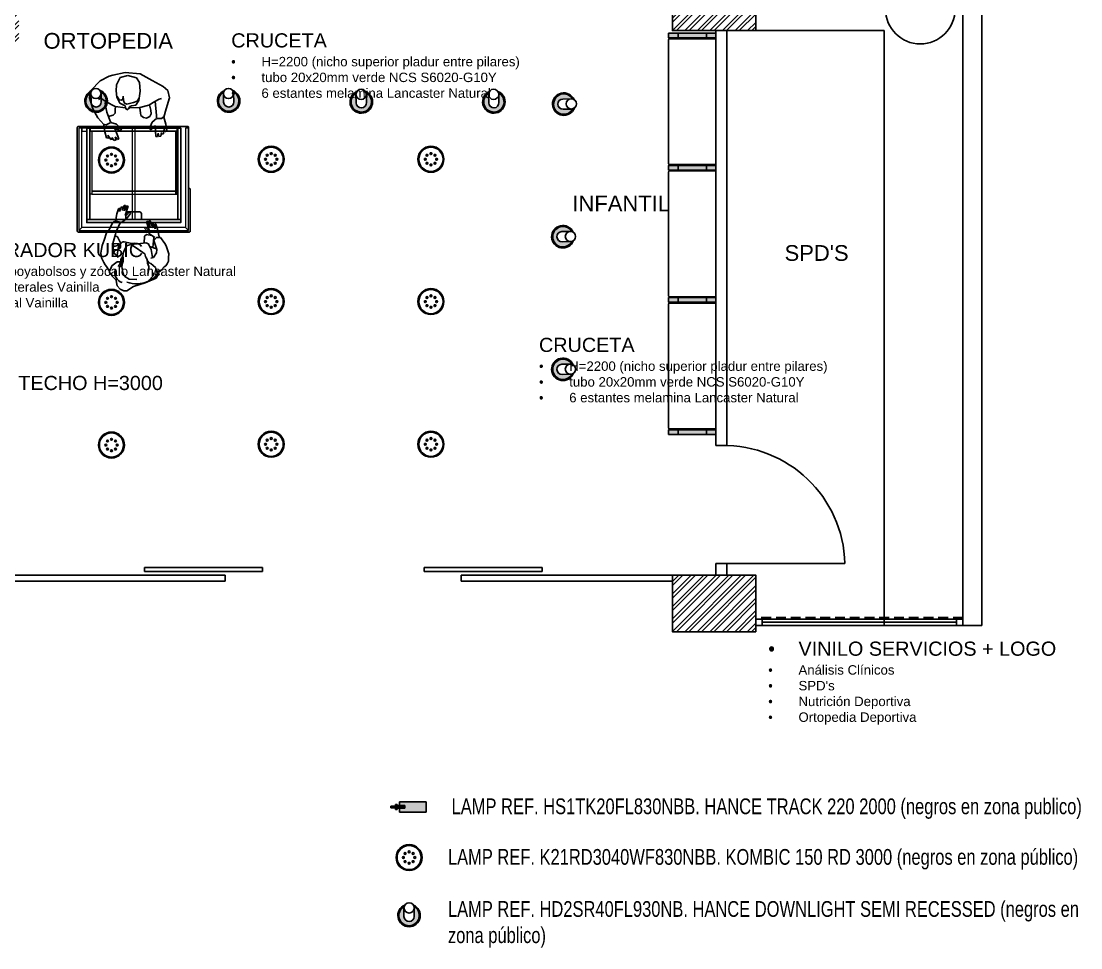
# Model space of a CAD drawing. Extents: x -62916 to 126930, y -44595 to 9525.
# Drawn here: x -16642 to -9907, y -28519 to -22630 of the extents above; entities that cross this region are included whole.
import ezdxf

# ---------------------------------------------------------------- set-up
doc = ezdxf.new("R2010")
doc.units = 0
doc.header["$LTSCALE"] = 1000
doc.header["$MEASUREMENT"] = 0
for name, pattern in [('Discontinua JB', [0.75, 0.5, -0.25]), ('HIDDEN2', [0.1875, 0.125, -0.0625]), ('TRAZOS2', [0.375, 0.25, -0.125])]:
    doc.linetypes.add(name, pattern=pattern)
doc.layers.get('0').update_dxf_attribs({"linetype": 'CONTINUOUS'})
for name, color, linetype in [('A_luminarias tecnicas', 21, 'CONTINUOUS'), ('A_proyección o4', 251, 'CONTINUOUS'), ('ALZADO', 7, 'CONTINUOUS'), ('AREA', 1, 'CONTINUOUS'), ('Arturo', 8, 'CONTINUOUS'), ('CARPINTERIA', 4, 'CONTINUOUS'), ('Clotilde', 8, 'CONTINUOUS'), ('Linea Capa Color 0000 JB', 7, 'CONTINUOUS'), ('Linea Capa Color 0140 Blau Vidre JB', 140, 'CONTINUOUS'), ('MURO', 2, 'CONTINUOUS')]:
    doc.layers.add(name, color=color, linetype=linetype)
doc.layers.add('textos DT ocultar', color=7, linetype='CONTINUOUS', lineweight=13)
doc.styles.add('ARIAL', font='Arial.ttf')
doc.styles.add('STYLE1', font='Arial.ttf', dxfattribs={"width": 0.75})

# ---------------------------------------------------------------- blocks, each defined once
blk = doc.blocks.new('Arturo')
at = {"layer": 'Arturo'}
for p, q in [((-217, 132.7, 0), (-204.2, 135.1, 0)), ((-204.2, 135.1, 0), (-200.7, 114.4, 0)), ((-200.7, 114.4, 0), (-194.6, 136.1, 0)), ((-194.6, 136.1, 0), (-185.2, 135.6, 0)), ((-185.2, 135.6, 0), (-181.5, 65.7, 0)), ((58.5, 154.8, 0), (50.1, 150.3, 0)), ((50.1, 150.3, 0), (75.9, 85.3, 0)), ((73.1, 137.5, 0), (58.5, 154.8, 0)), ((80.2, 161, 0), (67.6, 157.8, 0)), ((67.6, 157.8, 0), (73.1, 137.5, 0)), ((94.1, 141.6, 0), (80.2, 161, 0)), ((101.6, 154.5, 0), (90.3, 152.1, 0)), ((90.3, 152.1, 0), (94.1, 141.6, 0)), ((120, 126.7, 0), (101.6, 154.5, 0)), ((128.7, 143.9, 0), (114.5, 147.1, 0)), ((114.5, 147.1, 0), (120, 126.7, 0)), ((140.3, 105.3, 0), (128.7, 143.9, 0)), ((-253.9, 97, 0), (-242.3, 105.8, 0)), ((-248.5, 57.1, 0), (-253.9, 97, 0)), ((-242.3, 105.8, 0), (-238.8, 85, 0)), ((-238.8, 85, 0), (-233.7, 117.9, 0)), ((-233.7, 117.9, 0), (-222.5, 120.4, 0)), ((-222.5, 120.4, 0), (-221.6, 109.3, 0)), ((-221.6, 109.3, 0), (-217, 132.7, 0)), ((-181.5, 65.7, 0), (-171.5, 74.6, 0)), ((-171.5, 74.6, 0), (-154.6, 92.5, 0)), ((-144.1, 84, 0), (-160.6, 45.4, 0)), ((-154.6, 92.5, 0), (-144.1, 84, 0)), ((40.2, 98.5, 0), (34.2, 86.3, 0)), ((34.2, 86.3, 0), (65.3, 58.2, 0)), ((63.1, 89.2, 0), (40.2, 98.5, 0)), ((75.9, 85.3, 0), (63.1, 89.2, 0)), ((146.5, 60.3, 0), (140.3, 105.3, 0)), ((-251.3, -40.8, 0), (-235.3, 13.6, 0)), ((-235.3, 13.6, 0), (-248.5, 57.1, 0)), ((-237.2, 9, 0), (-220.6, 20.6, 0)), ((-220.6, 20.6, 0), (-193.8, 20.6, 0)), ((-160.6, 45.4, 0), (-189.1, 20.3, 0)), ((-189.1, 20.3, 0), (-188.5, 2.9, 0)), ((-188.5, 2.9, 0), (-180.8, -88.4, 0)), ((-146.4, 7.8, 0), (-155.8, -8.2, 0)), ((-125, 18.2, 0), (-146.4, 7.8, 0)), ((-105.7, 15.7, 0), (-125, 18.2, 0)), ((-88.9, 1.8, 0), (-105.7, 15.7, 0)), ((-82.2, -47.8, 0), (-88.9, 1.8, 0)), ((65.3, 58.2, 0), (101.6, 47.1, 0)), ((86.3, 0.3, 0), (74.1, -13.6, 0)), ((109.4, 6.5, 0), (86.3, 0.3, 0)), ((101.6, 47.1, 0), (108.4, 31, 0)), ((130.2, 60.6, 0), (105.8, 49.3, 0)), ((108.4, 31, 0), (126.8, -20, 0)), ((108.4, 31, 0), (126.8, -20, 0)), ((118.3, 3.5, 0), (109.4, 6.5, 0)), ((150.1, 56.9, 0), (130.2, 60.6, 0)), ((183.6, 17.5, 0), (146.5, 60.3, 0)), ((183.6, 17.5, 0), (216.3, -39.4, 0)), ((-271.4, -110.8, 0), (-251.3, -40.8, 0)), ((-178.2, -87, 0), (-139.8, -62.5, 0)), ((-155.8, -8.2, 0), (-152.9, -31.1, 0)), ((-152.9, -31.1, 0), (-145.1, -65.9, 0)), ((-139.8, -62.5, 0), (-84.1, -47.8, 0)), ((-85.4, -24.2, 0), (-83.3, -47.8, 0)), ((-84.1, -47.8, 0), (-19.9, -46.2, 0)), ((-75.8, -92.6, 0), (-57.7, -63.2, 0)), ((-57.7, -63.2, 0), (-30.5, -58.5, 0)), ((-30.5, -58.5, 0), (-20.4, -55.5, 0)), ((-20.4, -55.5, 0), (-12, -40.1, 0)), ((-12, -40.1, 0), (-1.1, -34.9, 0)), ((-1.1, -34.9, 0), (6.8, -43.3, 0)), ((6.8, -43.3, 0), (10.5, -58.4, 0)), ((9, -46.7, 0), (73.1, -56, 0)), ((10.5, -58.4, 0), (44.3, -75.2, 0)), ((72.6, -36.7, 0), (72.4, -55.9, 0)), ((74.1, -13.6, 0), (72.6, -36.7, 0)), ((130.7, -84.3, 0), (73.1, -56, 0)), ((126.8, -20, 0), (137.8, -73.4, 0)), ((134.8, -58.5, 0), (130.9, -84.4, 0)), ((236.8, -109.3, 0), (216.3, -39.4, 0)), ((-261.6, -157.2, 0), (-271.4, -110.8, 0)), ((-205.4, -101.9, 0), (-221.2, -106.5, 0)), ((-178.2, -87, 0), (-205.4, -101.9, 0)), ((-85.8, -152.2, 0), (-75.8, -92.6, 0)), ((-66.1, -88.5, 0), (-76.6, -105.3, 0)), ((-43.4, -80.4, 0), (-66.1, -88.5, 0)), ((-17.8, -74, 0), (-43.4, -80.4, 0)), ((-0.1, -70.4, 0), (-17.8, -74, 0)), ((13.7, -76, 0), (-0.1, -70.4, 0)), ((20.6, -93.8, 0), (13.7, -76, 0)), ((22.2, -120.2, 0), (20.6, -93.8, 0)), ((24.8, -102, 0), (22.2, -120.2, 0)), ((33.2, -94.6, 0), (24.8, -102, 0)), ((47.2, -97, 0), (33.2, -94.6, 0)), ((44.3, -75.2, 0), (62, -113.7, 0)), ((60.3, -117.6, 0), (47.2, -97, 0)), ((62, -113.7, 0), (67.4, -155.2, 0)), ((130.7, -84.3, 0), (165.5, -107.5, 0)), ((137.8, -73.4, 0), (132.2, -85, 0)), ((165.5, -107.5, 0), (179, -100.4, 0)), ((227.3, -155.8, 0), (236.8, -109.3, 0)), ((-232.4, -182.8, 0), (-261.6, -157.2, 0)), ((-160.7, -220.3, 0), (-232.4, -182.8, 0)), ((-81.7, -206.7, 0), (-85.8, -152.2, 0)), ((65.1, -193, 0), (41.1, -238.5, 0)), ((67.4, -155.2, 0), (65.1, -193, 0)), ((227.3, -155.8, 0), (169.5, -218.7, 0)), ((-85.5, -263.5, 0), (-160.7, -220.3, 0)), ((11.1, -270.1, 0), (-85.5, -263.5, 0)), ((-63, -237.9, 0), (-81.7, -206.7, 0)), ((-6.6, -252.6, 0), (-63, -237.9, 0)), ((41.1, -238.5, 0), (-6.6, -252.6, 0)), ((88.5, -254.5, 0), (11.1, -270.1, 0)), ((112.6, -248.9, 0), (88.5, -254.5, 0)), ((169.5, -218.7, 0), (112.6, -248.9, 0))]:
    blk.add_line(p, q, dxfattribs=at)
blk = doc.blocks.new('Clotilde')
at = {"layer": 'Clotilde'}
for p, q in [((-113.8, 100.1, 0), (-105, 147.6, 0)), ((-105, 147.6, 0), (-94.8, 179.5, 0)), ((-94.8, 179.5, 0), (-86.7, 183, 0)), ((-89, 162, 0), (-75.1, 192.3, 0)), ((-86.7, 183, 0), (-89, 162, 0)), ((-75.1, 192.3, 0), (-67, 191.3, 0)), ((-69.2, 168.5, 0), (-58.4, 201.7, 0)), ((-67, 191.3, 0), (-69.2, 168.5, 0)), ((-58.4, 201.7, 0), (-49.6, 200.3, 0)), ((-49.6, 200.3, 0), (-57.2, 167.5, 0)), ((-57.2, 167.5, 0), (-43, 199, 0)), ((-34.1, 195.9, 0), (-53.7, 136.8, 0)), ((-53.7, 136.8, 0), (-41.6, 142.6, 0)), ((-18.1, 149.2, 0), (-44.5, 116.6, 0)), ((-43, 199, 0), (-34.1, 195.9, 0)), ((-41.6, 142.6, 0), (-25.9, 160.3, 0)), ((-25.9, 160.3, 0), (-18.1, 149.2, 0)), ((-159.4, 40.5, 0), (-131.5, 93, 0)), ((-131.5, 93, 0), (-125.1, 99.5, 0)), ((-125.1, 99.5, 0), (-107.2, 100.5, 0)), ((-81.6, 94.8, 0), (-109.9, 36, 0)), ((-107.2, 100.5, 0), (-81.6, 94.8, 0)), ((-44.5, 116.6, 0), (-73.3, 95.2, 0)), ((91.2, 100.4), (82.3, 97.2)), ((82.3, 97.2), (102.4, 38.3)), ((105.7, 64.3), (91.2, 100.4)), ((106.5, 103.2), (97.7, 101.7)), ((97.7, 101.7), (105.7, 64.3)), ((124, 59.4), (106.5, 103.2)), ((123.3, 93.9), (115.2, 92.9)), ((115.2, 92.9), (124, 59.4)), ((138.9, 51.9), (123.3, 93.9)), ((143.1, 81.3), (135, 84.7)), ((135, 84.7), (138.9, 51.9)), ((153.5, 49.5), (143.1, 81.3)), ((-186.7, -19.6, 0), (-171, 27.7, 0)), ((-171, 27.7, 0), (-159.4, 40.5, 0)), ((-113.4, 18.4, 0), (-131.2, -40.6, 0)), ((-116.7, 9, 0), (-102, 1.3, 0)), ((-115.6, 8.4, 0), (-102, 1.3, 0)), ((-109.9, 36, 0), (-113.4, 18.4, 0)), ((-102, 1.3, 0), (-81.2, -40.9, 0)), ((68.1, -38.1, 0), (70, 5.9, 0)), ((68.1, -38.1, 0), (70, 5.9, 0)), ((70, 5.9, 0), (82, 17.7, 0)), ((70, 5.9, 0), (82, 17.7, 0)), ((75.9, 63.8), (70.5, 56)), ((70.5, 56), (101.1, 21.3)), ((92.9, 46.9), (75.9, 63.8)), ((82, 17.7, 0), (116.9, 9.9, 0)), ((82, 17.7, 0), (116.9, 9.9, 0)), ((102.4, 38.3), (92.9, 46.9)), ((101.1, 21.3), (135.9, -3)), ((116.9, 9.9, 0), (128.7, -2.1, 0)), ((116.9, 9.9, 0), (128.7, -2.1, 0)), ((162.8, 2.1), (153.5, 49.5)), ((-199.4, -52.4, 0), (-202.5, -76.2, 0)), ((-199.4, -52.4, 0), (-186.7, -19.6, 0)), ((-131.2, -40.6, 0), (-130, -72.4, 0)), ((-124.6, -60.2, 0), (-130.6, -38.6, 0)), ((-130.4, -61.8, 0), (-86.5, -49.7, 0)), ((-98.1, -68.6, 0), (-80.6, -40.1, 0)), ((-59.8, -30.9, 0), (8.7, -44.3, 0)), ((-58.4, -86.2, 0), (-43.8, -56, 0)), ((-43.8, -56, 0), (-17, -47.5, 0)), ((-17, -47.5, 0), (10.5, -64.6, 0)), ((-13.1, -39.8, 0), (9, -38.1, 0)), ((8.7, -44.3, 0), (78.2, -37.1, 0)), ((9, -38.1, 0), (32.6, -41.8, 0)), ((10.5, -64.6, 0), (60.1, -97.7, 0)), ((98.1, -48.1, 0), (113, -78, 0)), ((103.4, -58.6, 0), (146.7, -73.4, 0)), ((103.4, -58.6, 0), (122.6, -65.2, 0)), ((128.7, -2.1, 0), (122.6, -65.2, 0)), ((128.7, -2.1, 0), (122.6, -65.2, 0)), ((130.4, -21.8, 0), (146.3, -2.9, 0)), ((148.2, -78.7, 0), (130.4, -21.8, 0)), ((146.3, -2.9, 0), (172.2, -1.9, 0)), ((172.2, -1.9, 0), (199.3, -40.2, 0)), ((199.3, -40.2, 0), (207.3, -55.5, 0)), ((207.3, -55.5, 0), (225.1, -106.4, 0)), ((-206.9, -101.1, 0), (-202.5, -76.2, 0)), ((-203.2, -130.8, 0), (-206.9, -101.1, 0)), ((-188.6, -162.3, 0), (-203.2, -130.8, 0)), ((-130, -72.4, 0), (-132.8, -94.3, 0)), ((-132.8, -94.3, 0), (-103.7, -118.9, 0)), ((-122.9, -91.2, 0), (-131.5, -86.4, 0)), ((-130, -72.4, 0), (-130, -72.4, 0)), ((-130, -72.4, 0), (-130, -72.4, 0)), ((-124.3, -101.7, 0), (-122.9, -91.2, 0)), ((-122.9, -91.2, 0), (-116.5, -85.4, 0)), ((-116.5, -85.4, 0), (-101.3, -79.9, 0)), ((-116.5, -85.4, 0), (-101.3, -79.9, 0)), ((-103.7, -118.9, 0), (-98.1, -68.6, 0)), ((-103.7, -118.9, 0), (-97.4, -130.3, 0)), ((-82.7, -157.4, 0), (-78.2, -134.7, 0)), ((-78.2, -134.7, 0), (-71.8, -130.5, 0)), ((-74.5, -151.6, 0), (-71.8, -130.5, 0)), ((-71.8, -130.5, 0), (-66.8, -116.7, 0)), ((-67.2, -125.5, 0), (-66.8, -116.7, 0)), ((-64.7, -130, 0), (-67.2, -125.5, 0)), ((-66.8, -116.7, 0), (-63.2, -96.6, 0)), ((-65.7, -152, 0), (-64.7, -130, 0)), ((-63.2, -96.6, 0), (-58.4, -86.2, 0)), ((60.1, -97.7, 0), (73, -105.3, 0)), ((73, -105.3, 0), (76.6, -123.1, 0)), ((80.4, -132.1, 0), (76.6, -123.1, 0)), ((87.2, -142.1, 0), (80.4, -132.1, 0)), ((110.5, -133.4, 0), (128.3, -129, 0)), ((113, -78, 0), (121.2, -130.4, 0)), ((128.3, -129, 0), (147.3, -99.8, 0)), ((147.3, -99.8, 0), (148.2, -78.7, 0)), ((221.7, -153.2, 0), (222.6, -129.7, 0)), ((222.6, -128.8, 0), (225.1, -106.4, 0)), ((-180.7, -175.7, 0), (-188.6, -162.3, 0)), ((-170.5, -186.9, 0), (-180.7, -175.7, 0)), ((-157.4, -210.4, 0), (-170.5, -186.9, 0)), ((-155.2, -220.2, 0), (-140.5, -188.3, 0)), ((-140.5, -188.3, 0), (-137.6, -181.4, 0)), ((-137.6, -181.4, 0), (-103.8, -156.4, 0)), ((-103.8, -156.4, 0), (-82.7, -157.4, 0)), ((-96.3, -185.9, 0), (-91.5, -177.3, 0)), ((-91.5, -177.3, 0), (-73.6, -144.3, 0)), ((-83.3, -190.8, 0), (-74.5, -151.6, 0)), ((-74.3, -186.8, 0), (-70.7, -165, 0)), ((-67.2, -224.2, 0), (-74.3, -186.8, 0)), ((-70.7, -165, 0), (-65.7, -152, 0)), ((89.7, -165.1, 0), (87.2, -142.1, 0)), ((102.9, -165.7, 0), (87.9, -149.1, 0)), ((89.7, -165.1, 0), (98.4, -185.8, 0)), ((97.9, -199, 0), (91.8, -235.7, 0)), ((98.4, -185.8, 0), (97.9, -199, 0)), ((102.9, -165.7, 0), (109.8, -167.8, 0)), ((139.5, -193.8, 0), (109.8, -167.8, 0)), ((139.5, -193.8, 0), (141.8, -201, 0)), ((141.8, -201, 0), (153.6, -234.1, 0)), ((196.1, -189.3, 0), (175.8, -209.9, 0)), ((205.6, -182.4, 0), (196.1, -189.3, 0)), ((215.1, -170.7, 0), (205.6, -182.4, 0)), ((221.7, -153.2, 0), (215.1, -170.7, 0)), ((-153.3, -216.8, 0), (-157.4, -210.4, 0)), ((-136, -245.8, 0), (-155.2, -220.2, 0)), ((-135.3, -248.8, 0), (-136, -245.8, 0)), ((-109.6, -273.5, 0), (-135.3, -248.8, 0)), ((-111.1, -264.2, 0), (-103.6, -308.9, 0)), ((-61.1, -244.7, 0), (-67.2, -224.2, 0)), ((-55.1, -249.4, 0), (-61.1, -244.7, 0)), ((-26.8, -266.5, 0), (-55.1, -249.4, 0)), ((21.6, -268.7, 0), (-26.8, -266.5, 0)), ((73.5, -290.4, 0), (143.5, -261, 0)), ((128.5, -241.8, 0), (91.5, -282.4, 0)), ((99.8, -274, 0), (132.2, -257.8, 0)), ((124.8, -226.6, 0), (128.5, -241.8, 0)), ((132.2, -257.8, 0), (153.6, -234.1, 0)), ((158.9, -233.5, 0), (143.5, -261, 0)), ((175.8, -209.9, 0), (147.7, -217.5, 0)), ((159.3, -224.7, 0), (158.9, -233.5, 0)), ((175.8, -209.9, 0), (159.3, -224.7, 0)), ((-85.2, -330, 0), (-103.6, -308.9, 0)), ((-61, -341.7, 0), (-85.2, -330, 0)), ((-0.7, -313.5, 0), (-41.6, -340.8, 0)), ((73.5, -290.4, 0), (-0.7, -313.5, 0)), ((-41.6, -340.8, 0), (-61, -341.7, 0))]:
    blk.add_line(p, q, dxfattribs=at)
for centre, radius, start, end in [((-63.6, -50.5, 0), 20, 78.95661, 148.47676), ((80.2, -57, 0), 20, 26.37875, 95.8989), ((-50.1, -224.2, 0), 68.8, 165.47882, 250.62599), ((19.8, -104.3, 0), 192, 251.02637, 291.91822)]:
    blk.add_arc(centre, radius, start, end, dxfattribs=at)
blk = doc.blocks.new('Mostrador Kubic Mòdul Info Opción 1 Planta')
at = {"color": 7}
for points in [[(598, 600), (0, 600), (0, 581), (598, 581)], [(0, 0), (598, 0), (598, 600), (0, 600)], [(19, 581), (0, 581), (0, 0), (19, 0)], [(598, 581), (579, 581), (579, 0), (598, 0)], [(576, 19), (22, 19), (22, 0), (576, 0)]]:
    blk.add_lwpolyline(points, close=True, dxfattribs=at)
blk.add_lwpolyline([(269, 531), (329, 531, 0.414214), (349, 551), (349, 581), (249, 581), (249, 551, 0.414214)], format="xyb", close=True, dxfattribs=at)
at = {"color": 7, "linetype": 'Discontinua JB', "lineweight": 13, "ltscale": 10}
blk.add_lwpolyline([(289.5, 581), (289.5, 0), (308.5, 0), (308.5, 581)], close=True, dxfattribs=at)
at = {"color": 8, "lineweight": 13, "ltscale": 10}
for points in [[(22, 19), (32, 19), (32, 419), (22, 419)], [(576, 19), (566, 19), (566, 419), (576, 419)]]:
    blk.add_lwpolyline(points, close=True, dxfattribs=at)
at = {"color": 7, "lineweight": 13, "ltscale": 10}
for points in [[(32, 400), (566, 400), (566, 419), (32, 419)], [(32, 19), (566, 19), (566, 400), (32, 400)]]:
    blk.add_lwpolyline(points, close=True, dxfattribs=at)
blk = doc.blocks.new('Lamp Mini Kombic')
at = {"layer": 'A_luminarias tecnicas'}
for centre, radius in [((0, 0), 0.0825), ((0, 0), 0.0767), ((-0.0362, 0), 0.00584), ((-0.0256, 0.0256), 0.00584), ((0, 0.0362), 0.00584), ((0.0256, 0.0256), 0.00584), ((0.0362, 0), 0.00584), ((-0.0256, -0.0256), 0.00584), ((0, -0.0362), 0.00584), ((0.0256, -0.0256), 0.00584)]:
    blk.add_circle(centre, radius, dxfattribs=at)
blk = doc.blocks.new('Hance semirec')
at = {"layer": 'A_luminarias tecnicas', "true_color": 0x007fff, "transparency": 33554534}
h = blk.add_hatch(color=150, dxfattribs=at)
h.dxf.hatch_style = 1
h.paths.add_polyline_path([(-0.0325, 0), (-0.0325, 0.0536, -0.069166), (-0.0313, 0.0625, 3.887654), (0.0313, 0.0625, -0.069166), (0.0325, 0.0536), (0.0325, 0, -1)])
at = {"layer": 'A_luminarias tecnicas'}
for p, q in [((-0.0325, 0), (-0.0325, 0.0536)), ((0.0325, 0), (0.0325, 0.0536))]:
    blk.add_line(p, q, dxfattribs=at)
blk.add_circle((0, 0.0536), 0.0325, dxfattribs=at)
for centre, radius, start, end in [((0, 0.0057), 0.0715, 112.00723, 67.99277), ((0, 0.0057), 0.0648, 118.85033, 61.14967), ((0, 0), 0.0325, 180, 0)]:
    blk.add_arc(centre, radius, start, end, dxfattribs=at)
blk = doc.blocks.new('Hance track')
at = {"layer": 'A_luminarias tecnicas'}
h = blk.add_hatch(color=256, dxfattribs=at)
h.dxf.hatch_style = 1
h.paths.add_polyline_path([(0.0325, 0.17), (0.0085, 0.17), (0.0085, 0.1362), (-0.0085, 0.1362), (-0.0085, 0.17), (-0.0325, 0.17), (-0.0325, 0), (0.0325, 0)])
for p, q in [((-0.0061, 0.225), (-0.0061, 0.1951)), ((-0.0061, 0.225), (0.0061, 0.225)), ((0.0061, 0.225), (0.0061, 0.1951)), ((-0.0085, 0.17), (-0.0325, 0.17)), ((-0.0325, 0.17), (-0.0325, 0)), ((-0.0166, 0.1951), (0.0166, 0.1951)), ((-0.0166, 0.1841), (-0.0166, 0.1951)), ((-0.0166, 0.1841), (0.0166, 0.1841)), ((-0.0085, 0.1841), (-0.0085, 0.1362)), ((-0.0085, 0.1362), (0.0085, 0.1362)), ((-0.0061, 0.1841), (-0.0061, 0.1362)), ((0.0061, 0.1841), (0.0061, 0.1362)), ((0.0085, 0.1841), (0.0085, 0.1362)), ((0.0325, 0.17), (0.0085, 0.17)), ((0.0166, 0.1841), (0.0166, 0.1951)), ((0.0325, 0.17), (0.0325, 0)), ((0.0325, 0), (-0.0325, 0))]:
    blk.add_line(p, q, dxfattribs=at)

msp = doc.modelspace()

# ---------------------------------------------------------------- hatches: boundary and pattern name
at = {"layer": 'ALZADO', "ltscale": 0.5}
h = msp.add_hatch(dxfattribs=at)
h.set_pattern_fill('ANSI32', color=256, scale=150)
h.set_pattern_definition([(45, (0, -25938.553), (-39.77476, 39.77476), []), (45, (26.517, -25938.553), (-39.77476, 39.77476), [])])
h.paths.add_polyline_path([(-21096.7, -22320.4), (-21666.7, -22320.4), (-21666.7, -22720.4), (-21096.7, -22720.4)])
h.paths.add_polyline_path([(-21666.7, -22320.4), (-22066.7, -22320.4), (-22066.7, -22720.4), (-21666.7, -22720.4)])
h.paths.add_polyline_path([(-24426.7, -22320.4), (-24776.7, -22320.4), (-24776.7, -22670.4), (-24426.7, -22670.4)])
h.paths.add_polyline_path([(-16686.3, -22270.4), (-17216.3, -22270.4), (-17216.3, -22690.4), (-16686.3, -22690.4)], flags=0)
h.paths.add_polyline_path([(-16656.7, -21970.4), (-17236.7, -21970.4), (-17236.7, -22770.4), (-16656.7, -22770.4)])
h.paths.add_polyline_path([(-16686.3, -22270.4), (-16686.3, -22690.4), (-17216.3, -22690.4), (-17216.3, -22270.4)], flags=16)
h.paths.add_polyline_path([(-11946.7, -19150.4), (-12476.7, -19150.4), (-12476.7, -19570.4), (-11946.7, -19570.4)])
h.paths.add_polyline_path([(-11972.7, -22270.4), (-12502.7, -22270.4), (-12502.7, -22690.4), (-11972.7, -22690.4)])
h.paths.add_polyline_path([(-22246.7, -19000.4), (-22746.7, -19000.4), (-22746.7, -19400.4), (-22246.7, -19400.4)])
h.paths.add_polyline_path([(-24376.7, -26210.4), (-24826.7, -26210.4), (-24826.7, -26560.4), (-24376.7, -26560.4)])
h.paths.add_polyline_path([(-21666.7, -26210.4), (-22116.7, -26210.4), (-22116.7, -26560.4), (-21666.7, -26560.4)])
h.paths.add_polyline_path([(-16716.7, -26150.4), (-17246.7, -26150.4), (-17246.7, -26510.4), (-16716.7, -26510.4)])
h.paths.add_polyline_path([(-11972.7, -26150.4), (-12502.7, -26150.4), (-12502.7, -26510.4), (-11972.7, -26510.4)])
h.paths.add_polyline_path([(-28426.7, -26210.4), (-28776.7, -26210.4), (-28776.7, -26560.4), (-28426.7, -26560.4)])
h.paths.add_polyline_path([(-27746.7, -22320.4), (-28096.7, -22320.4), (-28096.7, -22670.4), (-27746.7, -22670.4)])
h.paths.add_polyline_path([(-27146.7, -19000.4), (-27496.7, -19000.4), (-27496.7, -19350.4), (-27146.7, -19350.4)])
h.paths.add_polyline_path([(-16656.7, -19200.4), (-17406.7, -19200.4), (-17406.7, -19416.5), (-16656.7, -19416.5), (-16656.7, -19370.4)])
at = {"layer": 'Linea Capa Color 0000 JB', "ltscale": 10}
h = msp.add_hatch(color=256, dxfattribs=at)
h.set_gradient(color1=(214, 214, 214), color2=(214, 214, 214), tint=1)
h.paths.add_polyline_path([(-12526.7, -22706.9), (-12526.7, -22736.9), (-12226.7, -22736.9), (-12226.7, -22706.9)])
h.paths.add_polyline_path([(-12526.7, -23576.9), (-12526.7, -23546.9), (-12226.7, -23546.9), (-12226.7, -23576.9)])
h = msp.add_hatch(color=256, dxfattribs=at)
h.set_gradient(color1=(214, 214, 214), color2=(214, 214, 214), tint=1)
h.paths.add_polyline_path([(-12526.7, -23546.9), (-12526.7, -23576.9), (-12226.7, -23576.9), (-12226.7, -23546.9)])
h.paths.add_polyline_path([(-12526.7, -24416.9), (-12526.7, -24386.9), (-12226.7, -24386.9), (-12226.7, -24416.9)])
h = msp.add_hatch(color=256, dxfattribs=at)
h.set_gradient(color1=(214, 214, 214), color2=(214, 214, 214), tint=1)
h.paths.add_polyline_path([(-12526.7, -24386.9), (-12526.7, -24416.9), (-12226.7, -24416.9), (-12226.7, -24386.9)])
h.paths.add_polyline_path([(-12526.7, -25256.8), (-12526.7, -25226.8), (-12226.7, -25226.8), (-12226.7, -25256.8)])

# ---------------------------------------------------------------- linework, layer by layer
at = {"color": 8, "linetype": 'TRAZOS2'}
for p, q in [((-15627.9, -23310.2), (-16225.9, -23310.3)), ((-16225.9, -23310.3), (-16225.9, -23910.3)), ((-15627.9, -23910.2), (-15627.9, -23310.2)), ((-16225.9, -23910.3), (-15627.9, -23910.2))]:
    msp.add_line(p, q, dxfattribs=at)
at = {"color": 8}
for points in [[(-15577.9, -23686.2, 0.414214), (-15567.9, -23696.2), (-15567.9, -23965.2, -0.414214), (-15572.9, -23970.2), (-16280.9, -23970.3, -0.414214), (-16285.9, -23965.3), (-16285.9, -23305.3, -0.414214), (-16280.9, -23300.3), (-15582.9, -23300.2, -0.414214), (-15577.9, -23305.2)], [(-15896.9, -23841.2), (-15956.9, -23841.2, 0.414214), (-15976.9, -23861.2), (-15976.9, -23891.2), (-15876.9, -23891.2), (-15876.9, -23861.2, 0.414214)]]:
    msp.add_lwpolyline(points, format="xyb", close=True, dxfattribs=at)
at = {"color": 8, "linetype": 'Discontinua JB', "lineweight": 13, "ltscale": 10}
for points in [[(-16275.9, -23960.3), (-16256.9, -23941.3), (-16256.9, -23310.3), (-16275.9, -23310.3)], [(-16256.9, -23329.3), (-16225.9, -23329.3), (-16225.9, -23310.3), (-16256.9, -23310.3)], [(-15917.4, -23891.2), (-15917.4, -23310.2), (-15936.4, -23310.2), (-15936.4, -23891.2)], [(-15596.9, -23941.2), (-15577.9, -23960.2), (-15577.9, -23310.2), (-15596.9, -23310.2)], [(-16275.9, -23960.3), (-15577.9, -23960.2), (-15596.9, -23941.2), (-16256.9, -23941.3)]]:
    msp.add_lwpolyline(points, close=True, dxfattribs=at)
at = {"color": 8}
for points in [[(-15627.9, -23310.2), (-16225.9, -23310.3), (-16225.9, -23910.3), (-15627.9, -23910.2)], [(-16225.9, -23891.3), (-16206.9, -23891.3), (-16206.9, -23310.3), (-16225.9, -23310.3)], [(-16203.9, -23329.3), (-15649.9, -23329.2), (-15649.9, -23310.2), (-16203.9, -23310.3)], [(-15646.9, -23891.2), (-15627.9, -23891.2), (-15627.9, -23310.2), (-15646.9, -23310.2)], [(-16225.9, -23910.3), (-15627.9, -23910.2), (-15627.9, -23891.2), (-16225.9, -23891.3)]]:
    msp.add_lwpolyline(points, close=True, dxfattribs=at)
at = {"linetype": 'TRAZOS2'}
msp.add_lwpolyline([(-15627.9, -23310.2), (-16225.9, -23310.3), (-16225.9, -23910.3), (-15627.9, -23910.2)], close=True, dxfattribs=at)
at = {"color": 8, "lineweight": 13, "ltscale": 10}
for points in [[(-16203.9, -23329.3), (-16193.9, -23329.3), (-16193.9, -23729.3), (-16203.9, -23729.3)], [(-15659.9, -23329.2), (-16193.9, -23329.3), (-16193.9, -23710.3), (-15659.9, -23710.2)]]:
    msp.add_lwpolyline(points, close=True, dxfattribs=at)
at = {"layer": 'ALZADO', "color": 8, "ltscale": 0.5}
for p, q in [((-11972.7, -22690.4), (-11156.7, -22690.4)), ((-11156.7, -22690.4), (-11156.7, -26470.4))]:
    msp.add_line(p, q, dxfattribs=at)
msp.add_circle((-10926.9, -22553.9), 220.8, dxfattribs=at)
at = {"layer": 'CARPINTERIA'}
for p, q in [((-12226.7, -25327.8), (-12156.7, -25327.8)), ((-12226.7, -26077.8), (-12156.7, -26077.8)), ((-12156.7, -26077.8), (-11406.7, -26077.8)), ((-15345.2, -26150.1), (-16687.7, -26150.1)), ((-15345.2, -26190.1), (-16687.7, -26190.1)), ((-12502.7, -26150.1), (-13845.2, -26150.1)), ((-12502.7, -26190.1), (-13845.2, -26190.1))]:
    msp.add_line(p, q, dxfattribs=at)
at = {"layer": 'CARPINTERIA', "color": 5, "linetype": 'HIDDEN2', "ltscale": 0.5}
msp.add_line((-10656.7, -26420.4), (-11972.7, -26420.4), dxfattribs=at)
at = {"layer": 'CARPINTERIA', "ltscale": 0.5}
for p, q in [((-11972.7, -26430.4), (-10696.7, -26430.4)), ((-11972.7, -26470.4), (-10696.7, -26470.4))]:
    msp.add_line(p, q, dxfattribs=at)
for points in [[(-11972.7, -26470.4), (-11932.7, -26470.4), (-11932.7, -26430.4), (-11972.7, -26430.4)], [(-10696.7, -26470.4), (-10656.7, -26470.4), (-10656.7, -26430.4), (-10696.7, -26430.4)]]:
    msp.add_lwpolyline(points, close=True, dxfattribs=at)
at = {"layer": 'CARPINTERIA', "color": 71, "ltscale": 0.5, "const_width": 10}
msp.add_lwpolyline([(-11932.7, -26450.4), (-10696.7, -26450.4)], dxfattribs=at)
at = {"layer": 'CARPINTERIA'}
msp.add_arc((-12174.2, -26095.3), 767.7, 1.30619, 91.30619, dxfattribs=at)
at = {"layer": 'Linea Capa Color 0000 JB', "linetype": 'Discontinua JB', "ltscale": 3}
for points in [[(-12526.7, -22706.9), (-12526.7, -22736.9), (-12466.7, -22736.9), (-12466.7, -22706.9)], [(-12286.7, -22706.9), (-12286.7, -22736.9), (-12226.7, -22736.9), (-12226.7, -22706.9)], [(-12526.7, -23546.9), (-12526.7, -23576.9), (-12466.7, -23576.9), (-12466.7, -23546.9)], [(-12526.7, -23576.9), (-12526.7, -23546.9), (-12466.7, -23546.9), (-12466.7, -23576.9)], [(-12286.7, -23546.9), (-12286.7, -23576.9), (-12226.7, -23576.9), (-12226.7, -23546.9)], [(-12286.7, -23576.9), (-12286.7, -23546.9), (-12226.7, -23546.9), (-12226.7, -23576.9)], [(-12526.7, -24386.9), (-12526.7, -24416.9), (-12466.7, -24416.9), (-12466.7, -24386.9)], [(-12526.7, -24416.9), (-12526.7, -24386.9), (-12466.7, -24386.9), (-12466.7, -24416.9)], [(-12286.7, -24386.9), (-12286.7, -24416.9), (-12226.7, -24416.9), (-12226.7, -24386.9)], [(-12286.7, -24416.9), (-12286.7, -24386.9), (-12226.7, -24386.9), (-12226.7, -24416.9)], [(-12526.7, -25256.8), (-12526.7, -25226.8), (-12466.7, -25226.8), (-12466.7, -25256.8)], [(-12286.7, -25256.8), (-12286.7, -25226.8), (-12226.7, -25226.8), (-12226.7, -25256.8)]]:
    msp.add_lwpolyline(points, close=True, dxfattribs=at)
at = {"layer": 'Linea Capa Color 0000 JB', "ltscale": 10}
for points in [[(-12526.7, -22706.9), (-12526.7, -22736.9), (-12226.7, -22736.9), (-12226.7, -22706.9)], [(-12526.7, -23546.9), (-12526.7, -23576.9), (-12226.7, -23576.9), (-12226.7, -23546.9)], [(-12526.7, -23576.9), (-12526.7, -23546.9), (-12226.7, -23546.9), (-12226.7, -23576.9)], [(-12526.7, -24386.9), (-12526.7, -24416.9), (-12226.7, -24416.9), (-12226.7, -24386.9)], [(-12526.7, -24416.9), (-12526.7, -24386.9), (-12226.7, -24386.9), (-12226.7, -24416.9)], [(-12526.7, -25256.8), (-12526.7, -25226.8), (-12226.7, -25226.8), (-12226.7, -25256.8)]]:
    msp.add_lwpolyline(points, close=True, dxfattribs=at)
at = {"layer": 'Linea Capa Color 0140 Blau Vidre JB', "ltscale": 10}
for points in [[(-12526.7, -22746.9), (-12526.7, -23536.9, 0.414214), (-12521.7, -23541.9), (-12226.7, -23541.9), (-12226.7, -22741.9), (-12521.7, -22741.9, 0.414214)], [(-12526.7, -23586.9), (-12526.7, -24376.9, 0.414214), (-12521.7, -24381.9), (-12226.7, -24381.9), (-12226.7, -23581.9), (-12521.7, -23581.9, 0.414214)], [(-12526.7, -24426.8), (-12526.7, -25216.8, 0.414214), (-12521.7, -25221.8), (-12226.7, -25221.8), (-12226.7, -24421.8), (-12521.7, -24421.8, 0.414214)]]:
    msp.add_lwpolyline(points, format="xyb", close=True, dxfattribs=at)
at = {"layer": 'MURO', "ltscale": 0.5}
for p, q in [((-10536.7, -17880.4), (-10536.7, -26470.4)), ((-10656.7, -18000.4), (-10656.7, -26470.4)), ((-12226.7, -22690.4), (-12226.7, -25327.8)), ((-12156.7, -22690.4), (-12156.7, -25327.8)), ((-12226.7, -26077.8), (-12226.7, -26150.4)), ((-12156.7, -26077.8), (-12156.7, -26150.4)), ((-10656.7, -26470.4), (-10536.7, -26470.4))]:
    msp.add_line(p, q, dxfattribs=at)
at = {"layer": 'MURO', "color": 4}
for p, q in [((-15859.5, -26127.1), (-15859.5, -26102.1)), ((-15859.5, -26102.1), (-15109.5, -26102.1)), ((-15109.5, -26127.1), (-15859.5, -26127.1)), ((-15109.5, -26102.1), (-15109.5, -26127.1)), ((-13330.8, -26102.1), (-14080.8, -26102.1)), ((-14080.8, -26102.1), (-14080.8, -26127.1)), ((-14080.8, -26127.1), (-13330.8, -26127.1)), ((-13330.8, -26127.1), (-13330.8, -26102.1)), ((-15345.2, -26150.1), (-15345.2, -26190.1)), ((-15345.2, -26150.1), (-15345.2, -26190.1)), ((-13845.2, -26150.1), (-13845.2, -26190.1))]:
    msp.add_line(p, q, dxfattribs=at)
at = {"layer": 'MURO', "ltscale": 0.5}
for points in [[(-12502.7, -22270.4), (-11972.7, -22270.4), (-11972.7, -22690.4), (-12502.7, -22690.4)], [(-12502.7, -26150.4), (-11972.7, -26150.4), (-11972.7, -26510.4), (-12502.7, -26510.4)]]:
    msp.add_lwpolyline(points, close=True, dxfattribs=at)

# ---------------------------------------------------------------- block references
at = {"color": 7, "lineweight": 13, "ltscale": 10}
for name, p, rotation in [('Arturo', (-15971.4, -23227.6), 180.0063684075022), ('Clotilde', (-15928.7, -24002.7), 0.006368407502157075)]:
    msp.add_blockref(name, p, dxfattribs=dict(at, rotation=rotation))
at = {"color": 7, "lineweight": 13, "rotation": 180.0063684075022}
msp.add_blockref('Mostrador Kubic Mòdul Info Opción 1 Planta', (-15627.9, -23310.2), dxfattribs=at)
at = {"layer": 'A_luminarias tecnicas', "yscale": 1000, "zscale": 1000}
for name, p, xscale, rotation in [('Lamp Mini Kombic', (-16068.7, -23512.8), -1000, 180), ('Lamp Mini Kombic', (-15053.2, -23508), -1000, 180), ('Lamp Mini Kombic', (-14037.7, -23508), -1000, 180), ('Lamp Mini Kombic', (-16068.7, -24417.3), -1000, 180), ('Lamp Mini Kombic', (-15053.2, -24412.5), -1000, 180), ('Lamp Mini Kombic', (-14037.7, -24412.5), -1000, 180), ('Lamp Mini Kombic', (-16068.7, -25324), -1000, 180), ('Lamp Mini Kombic', (-15053.2, -25319.2), -1000, 180), ('Lamp Mini Kombic', (-14037.7, -25319.2), -1000, 180), ('Hance track', (-14068.5, -27624.4), 1000, 90), ('Lamp Mini Kombic', (-14176.7, -27945.8), 1000, 180)]:
    msp.add_blockref(name, p, dxfattribs=dict(at, xscale=xscale, rotation=rotation))
at = {"layer": 'A_proyección o4', "linetype": 'ByBlock', "xscale": 1000, "yscale": 1000, "zscale": 1000}
for p, rotation in [((-16166, -23143.3, 0), 1.655959265616618), ((-15323.3, -23143.3, 0), 1.655959265616618), ((-14480.4, -23149, 0), 1.655959265616618), ((-13637.7, -23149, 0), 1.655959265616618), ((-13199, -23157.5, 0), 271.6559592656166), ((-13204.7, -24000.4, 0), 271.6559592656166), ((-13204.7, -24843.1, 0), 271.6559592656166)]:
    msp.add_blockref('Hance semirec', p, dxfattribs=dict(at, rotation=rotation))
msp.add_blockref('Hance semirec', (-14176.7, -28319.6), dxfattribs=at)

# ---------------------------------------------------------------- texts
at = {"layer": 'A_luminarias tecnicas', "char_height": 100, "attachment_point": 1, "style": 'STYLE1'}
for s, insert in [('LAMP REF. HS1TK20FL830NBB. HANCE TRACK 220 2000 (negros en zona publico)', (-13906.4, -27570.1, 1500)), ('LAMP REF. K21RD3040WF830NBB. KOMBIC 150 RD 3000 (negros en zona público)', (-13929.6, -27891.6, 1500)), ('LAMP REF. HD2SR40FL930NB. HANCE DOWNLIGHT SEMI RECESSED (negros en zona público)', (-13929.6, -28222.5, 1500))]:
    msp.add_mtext_dynamic_manual_height_columns(s, width=4228.527, gutter_width=1000, heights=[0], dxfattribs=dict(at, insert=insert))
at = {"layer": 'AREA', "color": 3, "style": 'STYLE1'}
for s, p in [('ORTOPEDIA', (-16500.3, -22805.2)), ('INFANTIL', (-13138.8, -23838.4)), ("SPD'S", (-11789.8, -24153.4))]:
    msp.add_text(s, height=100, dxfattribs=at).set_placement(p)
at = {"layer": 'textos DT ocultar', "color": 6, "char_height": 64, "width": 2052.392, "attachment_point": 1, "style": 'ARIAL'}
for s, insert in [('{\\H1.4063x;CRUCETA\\P\\pxi-3,l3,t3;{\\fSymbol|b0|i0|c2|p18;\\H0.66664x;·^I}\\H0.66664x;H=2200 (nicho superior pladur entre pilares)\\P{\\fSymbol|b0|i0|c2|p18;·^I}tubo 20x20mm verde NCS S6020-G10Y\\P{\\fSymbol|b0|i0|c2|p18;·^I}6 estantes melamina Lancaster Natural\\P\\pi0,l0,tz;                                    \\P \\H0.99997x;      \\P                        \\P\\pi13.128;              }', (-15307.1, -22707.3)), ('\\pxi-3,l3,t3;{\\fSymbol|b0|i0|c2|p18;\\H1.4063x;·^I}{\\H1.4063x;MOSTRADOR KUBIC\\P{\\fSymbol|b0|i0|c2|p18;\\H0.66664x;·^I}\\H0.66664x;Cinturon apoyabolsos y zócalo Lancaster Natural\\P{\\fSymbol|b0|i0|c2|p18;·^I}Frontal y laterales Vainilla\\P{\\fSymbol|b0|i0|c2|p18;·^I}Sobre cristal Vainilla\\P\\pi0,l0,tz;                                    \\P \\H0.99997x;      \\P                        \\P\\pi13.128;              }', (-17295.8, -24039.6)), ('{\\H1.4063x;CRUCETA\\P\\pxi-3,l3,t3;{\\fSymbol|b0|i0|c2|p18;\\H0.66664x;·^I}\\H0.66664x;H=2200 (nicho superior pladur entre pilares)\\P{\\fSymbol|b0|i0|c2|p18;·^I}tubo 20x20mm verde NCS S6020-G10Y\\P{\\fSymbol|b0|i0|c2|p18;·^I}6 estantes melamina Lancaster Natural\\P\\pi0,l0,tz;                                    \\P \\H0.99997x;      \\P                        \\P\\pi13.128;              }', (-13350.8, -24642.6)), ("\\pxi-3,l3,t3;{\\fSymbol|b0|i0|c2|p18;\\H1.4063x;·^I}{\\H1.4063x;VINILO SERVICIOS + LOGO\\P{\\fSymbol|b0|i0|c2|p18;\\H0.66664x;·^I}\\H0.66664x;Análisis Clínicos\\P{\\fSymbol|b0|i0|c2|p18;·^I}SPD's\\P{\\fSymbol|b0|i0|c2|p18;·^I}Nutrición Deportiva\\P{\\fSymbol|b0|i0|c2|p18;·^I}Ortopedia Deportiva\\P\\pi0,l0,tz;\\P\\P                                    \\P \\H0.99997x;      \\P                        \\P\\pi13.128;              }", (-11893.4, -26573.2))]:
    msp.add_mtext(s, dxfattribs=dict(at, insert=insert))
at = {"layer": 'textos DT ocultar', "color": 3, "insert": (-17383.7, -24884.5), "char_height": 64, "width": 2052.392, "attachment_point": 1, "style": 'ARIAL'}
msp.add_mtext('\\pxi-3,l3,t3;{\\fSymbol|b0|i0|c2|p18;\\H1.4063x;·^I}{\\H1.4063x;ALTURA TECHO H=3000\\P\\pi0,l0,tz;\\H0.66664x;\\P                                    \\P \\H0.99997x;      \\P                        \\P\\pi13.128;              }', dxfattribs=at)

doc.saveas('drawing.dxf')
